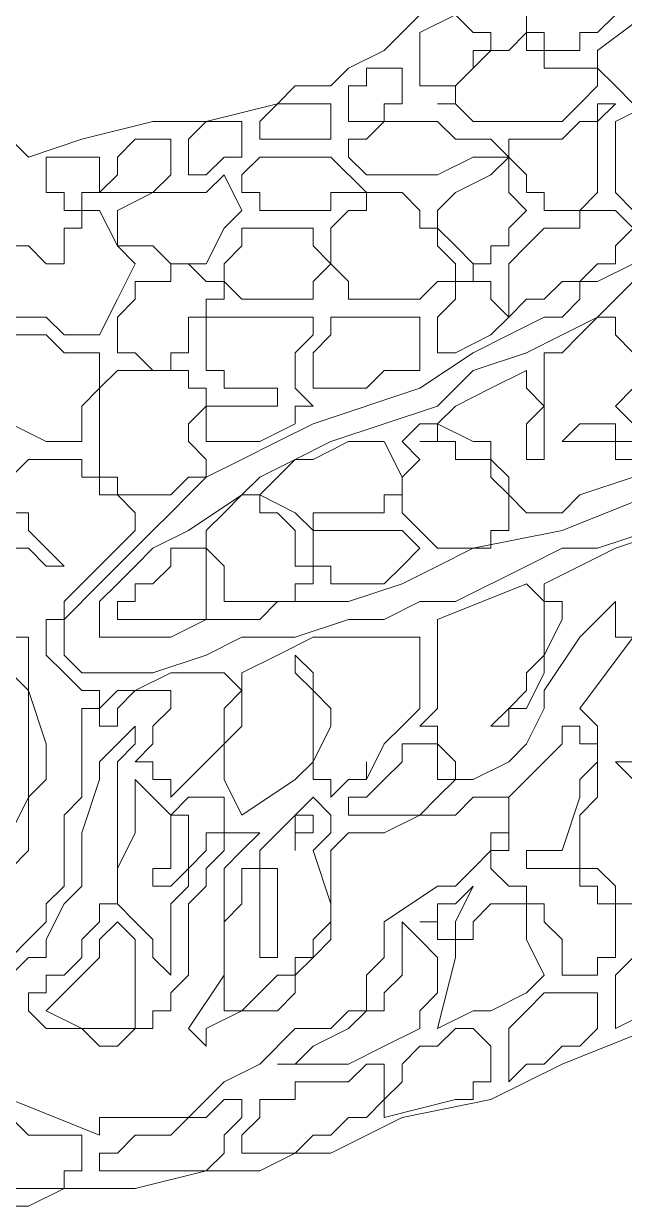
# Model space of a CAD drawing. Extents: x -66030 to 95157, y -13132 to 45879.
# Drawn here: x -15762.1 to -15630.2, y 14045.8 to 14305.6 of the extents above; entities that cross this region are included whole.
import ezdxf

# ---------------------------------------------------------------- set-up
doc = ezdxf.new("R2010")
doc.units = 0
doc.header["$LTSCALE"] = 100
doc.header["$MEASUREMENT"] = 0
doc.layers.get('0').update_dxf_attribs({"linetype": 'CONTINUOUS'})

msp = doc.modelspace()

# ---------------------------------------------------------------- linework, layer by layer
at = {"lineweight": 0}
for points in [[(-15616.52, 14307.54), (-15616.52, 14303.63), (-15616.52, 14299.72), (-15612.61, 14295.82), (-15612.61, 14295.82), (-15612.61, 14291.91), (-15616.52, 14291.91), (-15616.52, 14291.91), (-15616.52, 14291.91), (-15620.42, 14288.01), (-15624.33, 14288.01), (-15624.33, 14288.01), (-15628.23, 14288.01), (-15632.14, 14291.91), (-15632.14, 14291.91), (-15632.14, 14291.91), (-15636.05, 14295.82), (-15636.05, 14295.82), (-15636.05, 14299.72), (-15620.42, 14311.44)], [(-15792.28, 14307.54), (-15792.28, 14303.63), (-15788.38, 14299.72), (-15784.47, 14291.91), (-15780.57, 14288.01), (-15776.66, 14288.01), (-15768.85, 14284.1), (-15761.04, 14276.29), (-15749.32, 14280.19), (-15733.69, 14284.1), (-15721.98, 14284.1), (-15706.35, 14288.01), (-15702.45, 14291.91), (-15694.64, 14291.91), (-15690.73, 14295.82), (-15682.92, 14299.72), (-15679.01, 14303.63), (-15675.11, 14307.54)], [(-15632.14, 14307.54), (-15636.05, 14303.63), (-15639.95, 14303.63), (-15639.95, 14299.72), (-15643.86, 14299.72), (-15643.86, 14299.72), (-15647.76, 14299.72), (-15647.76, 14303.63), (-15651.67, 14303.63), (-15651.67, 14303.63), (-15651.67, 14307.54)], [(-15628.23, 14264.57), (-15632.14, 14268.48), (-15632.14, 14272.38), (-15632.14, 14276.29), (-15632.14, 14280.19), (-15632.14, 14280.19), (-15632.14, 14284.1), (-15632.14, 14284.1), (-15624.33, 14288.01)], [(-15764.94, 14256.76), (-15761.04, 14256.76), (-15761.04, 14256.76), (-15757.13, 14252.85), (-15757.13, 14252.85), (-15757.13, 14252.85), (-15757.13, 14252.85), (-15753.22, 14252.85), (-15753.22, 14252.85), (-15753.22, 14252.85), (-15753.22, 14252.85), (-15753.22, 14256.76), (-15753.22, 14256.76), (-15753.22, 14260.66), (-15753.22, 14260.66), (-15749.32, 14260.66), (-15749.32, 14264.57), (-15745.41, 14264.57), (-15745.41, 14264.57), (-15741.51, 14256.76), (-15741.51, 14256.76), (-15737.6, 14252.85), (-15737.6, 14252.85), (-15741.51, 14245.04), (-15745.41, 14237.23), (-15753.22, 14237.23), (-15757.13, 14241.13), (-15761.04, 14241.13), (-15764.94, 14241.13)], [(-15624.33, 14194.26), (-15636.05, 14190.36), (-15643.86, 14190.36), (-15651.67, 14186.45), (-15667.29, 14178.64), (-15675.11, 14178.64), (-15682.92, 14174.73), (-15690.73, 14174.73), (-15702.45, 14170.83), (-15714.16, 14170.83), (-15721.98, 14166.92), (-15733.69, 14163.01), (-15745.41, 14163.01), (-15749.32, 14163.01), (-15753.22, 14166.92), (-15753.22, 14166.92), (-15753.22, 14166.92), (-15753.22, 14170.83), (-15753.22, 14170.83), (-15753.22, 14174.73), (-15745.41, 14182.54), (-15733.69, 14194.26), (-15729.79, 14198.17), (-15725.88, 14202.07), (-15721.98, 14205.98), (-15714.16, 14209.89), (-15706.35, 14213.79), (-15698.54, 14217.7), (-15675.11, 14225.51), (-15663.39, 14233.32), (-15655.58, 14237.23), (-15647.76, 14241.13), (-15643.86, 14241.13), (-15639.95, 14245.04), (-15639.95, 14248.95), (-15636.05, 14248.95), (-15628.23, 14252.85)], [(-15628.23, 14248.95), (-15636.05, 14241.13), (-15643.86, 14237.23), (-15651.67, 14233.32), (-15663.39, 14229.42), (-15671.2, 14221.6), (-15682.92, 14217.7), (-15694.64, 14213.79), (-15702.45, 14209.89), (-15710.26, 14205.98), (-15714.16, 14202.07), (-15725.88, 14194.26), (-15733.69, 14190.36), (-15737.6, 14186.45), (-15741.51, 14182.54), (-15741.51, 14182.54), (-15745.41, 14178.64), (-15745.41, 14174.73), (-15745.41, 14174.73), (-15745.41, 14174.73), (-15745.41, 14170.83), (-15745.41, 14170.83), (-15741.51, 14170.83), (-15741.51, 14170.83), (-15733.69, 14170.83), (-15729.79, 14170.83), (-15721.98, 14174.73), (-15710.26, 14174.73), (-15706.35, 14178.64), (-15698.54, 14178.64), (-15690.73, 14178.64), (-15679.01, 14182.54), (-15671.2, 14186.45), (-15663.39, 14190.36), (-15643.86, 14194.26), (-15624.33, 14202.07)], [(-15628.23, 14205.98), (-15639.95, 14202.07), (-15643.86, 14198.17), (-15647.76, 14198.17), (-15651.67, 14198.17), (-15651.67, 14198.17), (-15655.58, 14202.07), (-15655.58, 14205.98), (-15659.48, 14209.89), (-15659.48, 14213.79), (-15663.39, 14213.79), (-15663.39, 14213.79), (-15671.2, 14217.7), (-15671.2, 14213.79), (-15671.2, 14213.79), (-15675.11, 14213.79), (-15671.2, 14213.79), (-15671.2, 14213.79), (-15667.29, 14213.79), (-15667.29, 14209.89), (-15663.39, 14209.89), (-15663.39, 14209.89), (-15659.48, 14209.89), (-15659.48, 14205.98), (-15659.48, 14205.98), (-15655.58, 14202.07), (-15655.58, 14202.07), (-15655.58, 14198.17), (-15655.58, 14198.17), (-15655.58, 14194.26), (-15659.48, 14194.26), (-15659.48, 14190.36), (-15663.39, 14190.36), (-15667.29, 14190.36), (-15667.29, 14190.36), (-15671.2, 14190.36), (-15671.2, 14190.36), (-15671.2, 14190.36), (-15675.11, 14194.26), (-15675.11, 14194.26), (-15675.11, 14194.26), (-15679.01, 14198.17), (-15679.01, 14198.17), (-15679.01, 14202.07), (-15679.01, 14205.98), (-15675.11, 14209.89), (-15679.01, 14213.79), (-15679.01, 14213.79), (-15679.01, 14213.79), (-15675.11, 14217.7), (-15671.2, 14217.7), (-15667.29, 14221.6), (-15659.48, 14225.51), (-15651.67, 14229.42), (-15651.67, 14229.42), (-15651.67, 14225.51), (-15651.67, 14225.51), (-15647.76, 14221.6), (-15647.76, 14221.6), (-15651.67, 14217.7), (-15651.67, 14217.7), (-15651.67, 14213.79), (-15651.67, 14213.79), (-15651.67, 14213.79), (-15651.67, 14209.89), (-15651.67, 14209.89), (-15647.76, 14209.89), (-15647.76, 14213.79), (-15647.76, 14217.7), (-15647.76, 14217.7), (-15647.76, 14221.6), (-15647.76, 14225.51), (-15647.76, 14229.42), (-15647.76, 14233.32), (-15643.86, 14233.32), (-15643.86, 14233.32), (-15639.95, 14237.23), (-15636.05, 14241.13), (-15632.14, 14241.13), (-15632.14, 14241.13), (-15632.14, 14237.23), (-15632.14, 14237.23), (-15632.14, 14237.23), (-15628.23, 14233.32)], [(-15764.94, 14237.23), (-15761.04, 14237.23), (-15757.13, 14237.23), (-15753.22, 14233.32), (-15749.32, 14233.32), (-15745.41, 14233.32), (-15745.41, 14233.32), (-15745.41, 14233.32), (-15745.41, 14229.42), (-15745.41, 14229.42), (-15745.41, 14229.42), (-15745.41, 14225.51), (-15745.41, 14225.51), (-15749.32, 14221.6), (-15749.32, 14221.6), (-15749.32, 14217.7), (-15749.32, 14213.79), (-15749.32, 14213.79), (-15753.22, 14213.79), (-15757.13, 14213.79), (-15764.94, 14217.7)], [(-15628.23, 14225.51), (-15632.14, 14221.6), (-15628.23, 14217.7)], [(-15628.23, 14213.79), (-15632.14, 14213.79), (-15632.14, 14217.7), (-15636.05, 14217.7), (-15639.95, 14217.7), (-15639.95, 14217.7), (-15639.95, 14217.7), (-15643.86, 14213.79), (-15643.86, 14213.79), (-15636.05, 14213.79), (-15632.14, 14213.79), (-15632.14, 14209.89), (-15628.23, 14209.89)], [(-15764.94, 14205.98), (-15761.04, 14209.89), (-15749.32, 14209.89), (-15749.32, 14205.98), (-15745.41, 14205.98), (-15745.41, 14205.98), (-15745.41, 14202.07), (-15741.51, 14202.07), (-15737.6, 14198.17), (-15737.6, 14198.17), (-15737.6, 14194.26), (-15741.51, 14190.36), (-15745.41, 14186.45), (-15749.32, 14182.54), (-15753.22, 14178.64), (-15753.22, 14174.73), (-15757.13, 14174.73), (-15757.13, 14170.83), (-15757.13, 14166.92), (-15757.13, 14166.92), (-15753.22, 14163.01), (-15753.22, 14163.01), (-15749.32, 14159.11), (-15749.32, 14159.11), (-15745.41, 14159.11), (-15745.41, 14155.2), (-15749.32, 14155.2), (-15749.32, 14151.3), (-15749.32, 14147.39), (-15749.32, 14147.39), (-15749.32, 14147.39), (-15749.32, 14143.49), (-15749.32, 14135.67), (-15753.22, 14131.77), (-15753.22, 14127.86), (-15753.22, 14120.05), (-15753.22, 14116.14), (-15757.13, 14112.24), (-15757.13, 14108.33), (-15761.04, 14104.43), (-15764.94, 14100.52)], [(-15764.94, 14190.36), (-15761.04, 14190.36), (-15757.13, 14186.45), (-15757.13, 14186.45), (-15757.13, 14186.45), (-15753.22, 14186.45), (-15753.22, 14186.45), (-15753.22, 14186.45), (-15757.13, 14190.36), (-15761.04, 14194.26), (-15761.04, 14194.26), (-15761.04, 14198.17), (-15764.94, 14198.17)], [(-15620.42, 14194.26), (-15632.14, 14190.36), (-15647.76, 14182.54), (-15647.76, 14182.54), (-15647.76, 14182.54), (-15647.76, 14178.64), (-15647.76, 14178.64), (-15643.86, 14178.64), (-15643.86, 14174.73), (-15643.86, 14174.73), (-15647.76, 14166.92), (-15647.76, 14163.01), (-15651.67, 14155.2), (-15655.58, 14155.2), (-15655.58, 14151.3), (-15655.58, 14151.3), (-15659.48, 14151.3), (-15659.48, 14151.3), (-15655.58, 14155.2), (-15655.58, 14155.2), (-15651.67, 14159.11), (-15651.67, 14163.01), (-15651.67, 14163.01), (-15647.76, 14166.92), (-15647.76, 14170.83), (-15647.76, 14174.73), (-15647.76, 14178.64), (-15647.76, 14178.64), (-15647.76, 14178.64), (-15651.67, 14182.54), (-15651.67, 14182.54), (-15651.67, 14182.54), (-15651.67, 14182.54), (-15651.67, 14182.54), (-15671.2, 14174.73), (-15671.2, 14174.73), (-15671.2, 14174.73), (-15671.2, 14170.83), (-15671.2, 14170.83), (-15671.2, 14170.83), (-15671.2, 14166.92), (-15671.2, 14163.01), (-15671.2, 14159.11), (-15671.2, 14155.2), (-15675.11, 14151.3), (-15675.11, 14151.3), (-15671.2, 14151.3), (-15671.2, 14147.39), (-15671.2, 14147.39), (-15671.2, 14147.39), (-15667.29, 14143.49), (-15667.29, 14139.58), (-15667.29, 14139.58), (-15667.29, 14139.58), (-15663.39, 14139.58), (-15663.39, 14139.58), (-15663.39, 14139.58), (-15655.58, 14143.49), (-15651.67, 14147.39), (-15647.76, 14155.2), (-15647.76, 14159.11), (-15639.95, 14170.83), (-15632.14, 14178.64), (-15632.14, 14178.64), (-15632.14, 14178.64), (-15632.14, 14174.73), (-15632.14, 14174.73), (-15632.14, 14174.73), (-15632.14, 14170.83), (-15632.14, 14170.83), (-15628.23, 14170.83), (-15639.95, 14155.2), (-15639.95, 14155.2), (-15636.05, 14151.3), (-15636.05, 14147.39), (-15636.05, 14143.49), (-15636.05, 14143.49), (-15636.05, 14139.58), (-15636.05, 14139.58), (-15636.05, 14135.67), (-15636.05, 14135.67), (-15639.95, 14131.77), (-15639.95, 14127.86), (-15639.95, 14127.86), (-15639.95, 14123.96), (-15639.95, 14120.05), (-15636.05, 14120.05), (-15636.05, 14120.05), (-15632.14, 14116.14), (-15632.14, 14116.14), (-15632.14, 14112.24), (-15628.23, 14112.24)], [(-15764.94, 14120.05), (-15761.04, 14123.96), (-15761.04, 14127.86), (-15761.04, 14135.67), (-15757.13, 14139.58), (-15757.13, 14147.39), (-15761.04, 14159.11), (-15761.04, 14163.01), (-15761.04, 14163.01), (-15761.04, 14166.92), (-15761.04, 14166.92), (-15761.04, 14170.83), (-15764.94, 14170.83)], [(-15764.94, 14163.01), (-15761.04, 14159.11), (-15761.04, 14155.2), (-15761.04, 14155.2), (-15761.04, 14143.49), (-15761.04, 14135.67), (-15764.94, 14127.86)], [(-15764.94, 14096.61), (-15761.04, 14100.52), (-15757.13, 14100.52), (-15757.13, 14104.43), (-15753.22, 14112.24), (-15749.32, 14116.14), (-15749.32, 14120.05), (-15749.32, 14123.96), (-15749.32, 14127.86), (-15745.41, 14139.58), (-15745.41, 14143.49), (-15741.51, 14147.39), (-15741.51, 14147.39), (-15737.6, 14151.3), (-15737.6, 14151.3), (-15737.6, 14147.39), (-15741.51, 14143.49), (-15741.51, 14139.58), (-15741.51, 14135.67), (-15741.51, 14127.86), (-15741.51, 14116.14), (-15741.51, 14112.24), (-15745.41, 14112.24), (-15745.41, 14108.33), (-15749.32, 14104.43), (-15749.32, 14100.52), (-15753.22, 14096.61), (-15757.13, 14096.61), (-15757.13, 14092.71), (-15761.04, 14092.71), (-15761.04, 14088.8), (-15761.04, 14088.8), (-15757.13, 14084.9), (-15753.22, 14084.9), (-15749.32, 14084.9), (-15745.41, 14080.99), (-15741.51, 14080.99), (-15741.51, 14080.99), (-15737.6, 14084.9), (-15733.69, 14084.9), (-15733.69, 14088.8), (-15729.79, 14088.8), (-15729.79, 14092.71), (-15725.88, 14096.61), (-15725.88, 14100.52), (-15725.88, 14108.33), (-15725.88, 14112.24), (-15721.98, 14116.14), (-15721.98, 14120.05), (-15721.98, 14120.05), (-15718.07, 14123.96), (-15718.07, 14127.86), (-15714.16, 14127.86), (-15710.26, 14127.86), (-15714.16, 14123.96), (-15714.16, 14123.96), (-15718.07, 14120.05), (-15718.07, 14116.14), (-15718.07, 14112.24), (-15718.07, 14104.43), (-15718.07, 14100.52), (-15718.07, 14096.61), (-15718.07, 14096.61), (-15725.88, 14084.9), (-15725.88, 14084.9), (-15725.88, 14084.9), (-15721.98, 14080.99), (-15721.98, 14084.9), (-15714.16, 14088.8), (-15706.35, 14088.8), (-15702.45, 14092.71), (-15702.45, 14096.61), (-15698.54, 14100.52), (-15694.64, 14104.43), (-15694.64, 14108.33), (-15694.64, 14112.24), (-15694.64, 14112.24), (-15694.64, 14120.05), (-15694.64, 14120.05), (-15694.64, 14123.96), (-15694.64, 14123.96), (-15690.73, 14127.86), (-15686.82, 14127.86), (-15682.92, 14127.86), (-15682.92, 14127.86), (-15675.11, 14131.77), (-15671.2, 14131.77), (-15667.29, 14131.77), (-15663.39, 14135.67), (-15659.48, 14135.67), (-15655.58, 14135.67), (-15655.58, 14135.67), (-15655.58, 14131.77), (-15655.58, 14127.86), (-15659.48, 14127.86), (-15659.48, 14123.96), (-15659.48, 14123.96), (-15663.39, 14120.05), (-15663.39, 14120.05), (-15667.29, 14116.14), (-15671.2, 14116.14), (-15682.92, 14108.33), (-15682.92, 14108.33), (-15682.92, 14104.43), (-15682.92, 14100.52), (-15686.82, 14096.61), (-15686.82, 14092.71), (-15686.82, 14088.8), (-15690.73, 14088.8), (-15690.73, 14088.8), (-15694.64, 14084.9), (-15698.54, 14084.9), (-15702.45, 14084.9), (-15710.26, 14077.08), (-15718.07, 14073.18), (-15725.88, 14065.37), (-15733.69, 14065.37), (-15737.6, 14065.37), (-15737.6, 14065.37), (-15741.51, 14065.37), (-15741.51, 14065.37), (-15741.51, 14065.37), (-15745.41, 14065.37), (-15745.41, 14061.46), (-15764.94, 14069.27)], [(-15628.23, 14139.58), (-15632.14, 14143.49), (-15632.14, 14143.49), (-15632.14, 14143.49), (-15628.23, 14143.49)], [(-15624.33, 14084.9), (-15643.86, 14077.08), (-15659.48, 14069.27), (-15679.01, 14065.37), (-15694.64, 14057.55), (-15702.45, 14057.55), (-15710.26, 14053.65), (-15718.07, 14053.65), (-15721.98, 14053.65), (-15737.6, 14049.74), (-15753.22, 14049.74), (-15761.04, 14045.84), (-15768.85, 14045.84)]]:
    msp.add_lwpolyline(points, dxfattribs=at)
for points in [[(-15659.48, 14299.72), (-15663.39, 14299.72), (-15663.39, 14295.82), (-15667.29, 14291.91), (-15671.2, 14291.91), (-15671.2, 14291.91), (-15671.2, 14291.91), (-15675.11, 14291.91), (-15675.11, 14295.82), (-15675.11, 14299.72), (-15675.11, 14299.72), (-15675.11, 14303.63), (-15667.29, 14307.54), (-15667.29, 14307.54), (-15663.39, 14303.63), (-15663.39, 14303.63), (-15659.48, 14303.63), (-15659.48, 14299.72), (-15659.48, 14299.72)], [(-15639.95, 14288.01), (-15643.86, 14284.1), (-15647.76, 14284.1), (-15651.67, 14284.1), (-15655.58, 14284.1), (-15659.48, 14284.1), (-15663.39, 14284.1), (-15667.29, 14288.01), (-15671.2, 14288.01), (-15667.29, 14288.01), (-15667.29, 14291.91), (-15663.39, 14295.82), (-15659.48, 14299.72), (-15655.58, 14299.72), (-15651.67, 14303.63), (-15651.67, 14299.72), (-15651.67, 14299.72), (-15651.67, 14299.72), (-15647.76, 14299.72), (-15647.76, 14295.82), (-15643.86, 14295.82), (-15639.95, 14295.82), (-15639.95, 14295.82), (-15639.95, 14295.82), (-15636.05, 14295.82), (-15636.05, 14291.91), (-15636.05, 14291.91), (-15639.95, 14288.01)], [(-15679.01, 14291.91), (-15679.01, 14288.01), (-15679.01, 14288.01), (-15682.92, 14288.01), (-15682.92, 14284.1), (-15686.82, 14284.1), (-15686.82, 14284.1), (-15690.73, 14284.1), (-15690.73, 14288.01), (-15690.73, 14288.01), (-15690.73, 14288.01), (-15690.73, 14291.91), (-15690.73, 14291.91), (-15686.82, 14291.91), (-15686.82, 14295.82), (-15679.01, 14295.82), (-15679.01, 14295.82), (-15679.01, 14295.82), (-15679.01, 14291.91), (-15679.01, 14291.91)], [(-15694.64, 14284.1), (-15694.64, 14280.19), (-15694.64, 14280.19), (-15702.45, 14280.19), (-15706.35, 14280.19), (-15710.26, 14280.19), (-15710.26, 14280.19), (-15710.26, 14280.19), (-15710.26, 14284.1), (-15706.35, 14288.01), (-15702.45, 14288.01), (-15698.54, 14288.01), (-15698.54, 14288.01), (-15694.64, 14288.01), (-15694.64, 14288.01), (-15694.64, 14288.01), (-15694.64, 14288.01), (-15694.64, 14284.1), (-15694.64, 14284.1)], [(-15632.14, 14288.01), (-15636.05, 14284.1), (-15636.05, 14280.19), (-15636.05, 14272.38), (-15636.05, 14268.48), (-15636.05, 14268.48), (-15639.95, 14264.57), (-15639.95, 14264.57), (-15643.86, 14264.57), (-15647.76, 14264.57), (-15647.76, 14268.48), (-15651.67, 14268.48), (-15651.67, 14268.48), (-15651.67, 14268.48), (-15651.67, 14272.38), (-15651.67, 14272.38), (-15655.58, 14276.29), (-15655.58, 14276.29), (-15655.58, 14280.19), (-15651.67, 14280.19), (-15651.67, 14280.19), (-15651.67, 14280.19), (-15643.86, 14280.19), (-15639.95, 14284.1), (-15639.95, 14284.1), (-15639.95, 14284.1), (-15636.05, 14284.1), (-15636.05, 14288.01), (-15632.14, 14288.01)], [(-15714.16, 14284.1), (-15714.16, 14280.19), (-15714.16, 14280.19), (-15714.16, 14276.29), (-15714.16, 14276.29), (-15714.16, 14276.29), (-15718.07, 14276.29), (-15721.98, 14272.38), (-15725.88, 14272.38), (-15725.88, 14272.38), (-15725.88, 14276.29), (-15725.88, 14276.29), (-15725.88, 14280.19), (-15725.88, 14280.19), (-15725.88, 14280.19), (-15721.98, 14284.1), (-15721.98, 14284.1), (-15718.07, 14284.1), (-15714.16, 14284.1)], [(-15655.58, 14276.29), (-15663.39, 14276.29), (-15671.2, 14272.38), (-15675.11, 14272.38), (-15679.01, 14272.38), (-15682.92, 14272.38), (-15686.82, 14272.38), (-15686.82, 14272.38), (-15686.82, 14272.38), (-15690.73, 14276.29), (-15690.73, 14280.19), (-15686.82, 14280.19), (-15682.92, 14284.1), (-15679.01, 14284.1), (-15675.11, 14284.1), (-15671.2, 14284.1), (-15671.2, 14284.1), (-15667.29, 14280.19), (-15659.48, 14280.19), (-15655.58, 14276.29)], [(-15729.79, 14272.38), (-15733.69, 14268.48), (-15737.6, 14268.48), (-15741.51, 14268.48), (-15741.51, 14268.48), (-15745.41, 14268.48), (-15741.51, 14272.38), (-15741.51, 14276.29), (-15741.51, 14276.29), (-15737.6, 14280.19), (-15733.69, 14280.19), (-15729.79, 14280.19), (-15729.79, 14272.38)], [(-15745.41, 14276.29), (-15745.41, 14272.38), (-15745.41, 14268.48), (-15745.41, 14268.48), (-15749.32, 14268.48), (-15749.32, 14264.57), (-15753.22, 14264.57), (-15753.22, 14264.57), (-15753.22, 14264.57), (-15753.22, 14268.48), (-15757.13, 14268.48), (-15757.13, 14268.48), (-15757.13, 14272.38), (-15757.13, 14272.38), (-15757.13, 14276.29), (-15753.22, 14276.29), (-15753.22, 14276.29), (-15749.32, 14276.29), (-15745.41, 14276.29)], [(-15686.82, 14268.48), (-15690.73, 14268.48), (-15694.64, 14268.48), (-15694.64, 14264.57), (-15698.54, 14264.57), (-15702.45, 14264.57), (-15706.35, 14264.57), (-15710.26, 14264.57), (-15710.26, 14268.48), (-15710.26, 14268.48), (-15714.16, 14268.48), (-15714.16, 14268.48), (-15714.16, 14272.38), (-15710.26, 14276.29), (-15702.45, 14276.29), (-15698.54, 14276.29), (-15694.64, 14276.29), (-15686.82, 14268.48)], [(-15651.67, 14264.57), (-15655.58, 14260.66), (-15655.58, 14256.76), (-15655.58, 14256.76), (-15655.58, 14256.76), (-15659.48, 14256.76), (-15659.48, 14252.85), (-15663.39, 14252.85), (-15663.39, 14252.85), (-15667.29, 14256.76), (-15667.29, 14256.76), (-15671.2, 14260.66), (-15671.2, 14260.66), (-15671.2, 14264.57), (-15671.2, 14264.57), (-15671.2, 14264.57), (-15667.29, 14268.48), (-15667.29, 14268.48), (-15667.29, 14268.48), (-15659.48, 14272.38), (-15659.48, 14272.38), (-15655.58, 14276.29), (-15655.58, 14276.29), (-15655.58, 14268.48), (-15655.58, 14268.48), (-15651.67, 14264.57)], [(-15714.16, 14264.57), (-15714.16, 14264.57), (-15718.07, 14260.66), (-15721.98, 14252.85), (-15721.98, 14252.85), (-15725.88, 14252.85), (-15729.79, 14252.85), (-15733.69, 14256.76), (-15737.6, 14256.76), (-15741.51, 14256.76), (-15741.51, 14260.66), (-15741.51, 14260.66), (-15741.51, 14264.57), (-15733.69, 14268.48), (-15729.79, 14268.48), (-15721.98, 14268.48), (-15718.07, 14272.38), (-15714.16, 14264.57)], [(-15675.11, 14264.57), (-15675.11, 14260.66), (-15671.2, 14260.66), (-15671.2, 14256.76), (-15667.29, 14252.85), (-15667.29, 14252.85), (-15667.29, 14248.95), (-15671.2, 14248.95), (-15675.11, 14245.04), (-15675.11, 14245.04), (-15679.01, 14245.04), (-15682.92, 14245.04), (-15686.82, 14245.04), (-15690.73, 14245.04), (-15690.73, 14245.04), (-15690.73, 14245.04), (-15690.73, 14248.95), (-15694.64, 14252.85), (-15694.64, 14256.76), (-15694.64, 14256.76), (-15694.64, 14260.66), (-15694.64, 14260.66), (-15690.73, 14264.57), (-15690.73, 14264.57), (-15686.82, 14264.57), (-15686.82, 14268.48), (-15682.92, 14268.48), (-15682.92, 14268.48), (-15682.92, 14268.48), (-15679.01, 14268.48), (-15675.11, 14264.57)], [(-15628.23, 14260.66), (-15632.14, 14256.76), (-15632.14, 14252.85), (-15636.05, 14252.85), (-15639.95, 14248.95), (-15643.86, 14248.95), (-15647.76, 14245.04), (-15651.67, 14245.04), (-15655.58, 14241.13), (-15655.58, 14245.04), (-15655.58, 14248.95), (-15655.58, 14248.95), (-15655.58, 14252.85), (-15651.67, 14256.76), (-15647.76, 14260.66), (-15639.95, 14260.66), (-15639.95, 14264.57), (-15636.05, 14264.57), (-15632.14, 14264.57), (-15632.14, 14264.57), (-15628.23, 14260.66), (-15628.23, 14260.66)], [(-15698.54, 14260.66), (-15698.54, 14256.76), (-15694.64, 14252.85), (-15694.64, 14252.85), (-15698.54, 14248.95), (-15698.54, 14248.95), (-15698.54, 14245.04), (-15702.45, 14245.04), (-15706.35, 14245.04), (-15710.26, 14245.04), (-15710.26, 14245.04), (-15714.16, 14245.04), (-15718.07, 14248.95), (-15718.07, 14248.95), (-15718.07, 14252.85), (-15718.07, 14252.85), (-15718.07, 14252.85), (-15714.16, 14256.76), (-15714.16, 14260.66), (-15710.26, 14260.66), (-15710.26, 14260.66), (-15706.35, 14260.66), (-15702.45, 14260.66), (-15698.54, 14260.66)], [(-15718.07, 14245.04), (-15718.07, 14245.04), (-15718.07, 14245.04), (-15718.07, 14245.04), (-15721.98, 14245.04), (-15721.98, 14241.13), (-15725.88, 14241.13), (-15725.88, 14237.23), (-15725.88, 14233.32), (-15725.88, 14233.32), (-15729.79, 14233.32), (-15729.79, 14229.42), (-15733.69, 14229.42), (-15733.69, 14229.42), (-15737.6, 14233.32), (-15741.51, 14233.32), (-15741.51, 14233.32), (-15741.51, 14233.32), (-15741.51, 14237.23), (-15741.51, 14241.13), (-15741.51, 14241.13), (-15737.6, 14245.04), (-15737.6, 14245.04), (-15737.6, 14248.95), (-15733.69, 14248.95), (-15733.69, 14248.95), (-15729.79, 14248.95), (-15729.79, 14252.85), (-15725.88, 14252.85), (-15725.88, 14252.85), (-15721.98, 14248.95), (-15721.98, 14248.95), (-15718.07, 14248.95), (-15718.07, 14245.04)], [(-15659.48, 14248.95), (-15659.48, 14245.04), (-15659.48, 14245.04), (-15655.58, 14241.13), (-15655.58, 14241.13), (-15659.48, 14237.23), (-15659.48, 14237.23), (-15659.48, 14237.23), (-15667.29, 14233.32), (-15667.29, 14233.32), (-15667.29, 14233.32), (-15671.2, 14233.32), (-15671.2, 14241.13), (-15667.29, 14245.04), (-15667.29, 14248.95), (-15663.39, 14248.95), (-15663.39, 14252.85), (-15663.39, 14248.95), (-15659.48, 14248.95), (-15659.48, 14248.95), (-15659.48, 14248.95), (-15659.48, 14248.95)], [(-15698.54, 14241.13), (-15698.54, 14241.13), (-15698.54, 14237.23), (-15702.45, 14233.32), (-15702.45, 14229.42), (-15702.45, 14225.51), (-15702.45, 14225.51), (-15698.54, 14221.6), (-15698.54, 14221.6), (-15702.45, 14221.6), (-15702.45, 14217.7), (-15710.26, 14213.79), (-15710.26, 14213.79), (-15714.16, 14213.79), (-15718.07, 14213.79), (-15718.07, 14213.79), (-15721.98, 14213.79), (-15721.98, 14217.7), (-15721.98, 14217.7), (-15721.98, 14221.6), (-15718.07, 14221.6), (-15714.16, 14221.6), (-15706.35, 14221.6), (-15706.35, 14225.51), (-15706.35, 14225.51), (-15706.35, 14225.51), (-15706.35, 14225.51), (-15710.26, 14225.51), (-15714.16, 14225.51), (-15714.16, 14225.51), (-15714.16, 14225.51), (-15718.07, 14225.51), (-15718.07, 14229.42), (-15721.98, 14229.42), (-15721.98, 14229.42), (-15721.98, 14229.42), (-15721.98, 14233.32), (-15721.98, 14233.32), (-15721.98, 14233.32), (-15721.98, 14237.23), (-15721.98, 14237.23), (-15721.98, 14241.13), (-15718.07, 14241.13), (-15718.07, 14241.13), (-15714.16, 14241.13), (-15710.26, 14241.13), (-15706.35, 14241.13), (-15702.45, 14241.13), (-15698.54, 14241.13)], [(-15675.11, 14241.13), (-15675.11, 14241.13), (-15675.11, 14237.23), (-15675.11, 14233.32), (-15675.11, 14233.32), (-15675.11, 14233.32), (-15675.11, 14229.42), (-15679.01, 14229.42), (-15682.92, 14229.42), (-15686.82, 14225.51), (-15690.73, 14225.51), (-15690.73, 14225.51), (-15694.64, 14225.51), (-15694.64, 14225.51), (-15698.54, 14225.51), (-15698.54, 14229.42), (-15698.54, 14229.42), (-15698.54, 14233.32), (-15694.64, 14237.23), (-15694.64, 14241.13), (-15694.64, 14241.13), (-15694.64, 14241.13), (-15690.73, 14241.13), (-15686.82, 14241.13), (-15686.82, 14241.13), (-15682.92, 14241.13), (-15679.01, 14241.13), (-15679.01, 14241.13), (-15675.11, 14241.13)], [(-15721.98, 14225.51), (-15721.98, 14221.6), (-15725.88, 14217.7), (-15725.88, 14213.79), (-15725.88, 14213.79), (-15721.98, 14209.89), (-15721.98, 14209.89), (-15721.98, 14205.98), (-15725.88, 14205.98), (-15729.79, 14202.07), (-15737.6, 14202.07), (-15741.51, 14202.07), (-15741.51, 14205.98), (-15745.41, 14205.98), (-15745.41, 14209.89), (-15745.41, 14209.89), (-15745.41, 14213.79), (-15745.41, 14217.7), (-15745.41, 14225.51), (-15741.51, 14229.42), (-15737.6, 14229.42), (-15737.6, 14229.42), (-15729.79, 14229.42), (-15729.79, 14229.42), (-15725.88, 14229.42), (-15725.88, 14225.51), (-15721.98, 14225.51), (-15721.98, 14225.51)], [(-15679.01, 14205.98), (-15679.01, 14202.07), (-15679.01, 14202.07), (-15682.92, 14202.07), (-15682.92, 14198.17), (-15682.92, 14198.17), (-15686.82, 14198.17), (-15690.73, 14198.17), (-15694.64, 14198.17), (-15694.64, 14198.17), (-15698.54, 14198.17), (-15698.54, 14194.26), (-15702.45, 14198.17), (-15702.45, 14198.17), (-15710.26, 14202.07), (-15706.35, 14205.98), (-15702.45, 14209.89), (-15698.54, 14209.89), (-15698.54, 14209.89), (-15690.73, 14213.79), (-15682.92, 14213.79), (-15679.01, 14205.98)], [(-15702.45, 14190.36), (-15702.45, 14190.36), (-15702.45, 14186.45), (-15698.54, 14186.45), (-15698.54, 14182.54), (-15698.54, 14182.54), (-15698.54, 14182.54), (-15702.45, 14182.54), (-15702.45, 14178.64), (-15706.35, 14178.64), (-15710.26, 14178.64), (-15714.16, 14178.64), (-15718.07, 14178.64), (-15718.07, 14178.64), (-15718.07, 14182.54), (-15718.07, 14186.45), (-15721.98, 14190.36), (-15721.98, 14194.26), (-15721.98, 14194.26), (-15718.07, 14198.17), (-15718.07, 14198.17), (-15714.16, 14202.07), (-15710.26, 14202.07), (-15710.26, 14198.17), (-15706.35, 14198.17), (-15702.45, 14194.26), (-15702.45, 14190.36)], [(-15675.11, 14190.36), (-15679.01, 14186.45), (-15682.92, 14182.54), (-15686.82, 14182.54), (-15690.73, 14182.54), (-15694.64, 14182.54), (-15694.64, 14182.54), (-15694.64, 14186.45), (-15698.54, 14186.45), (-15698.54, 14190.36), (-15698.54, 14190.36), (-15698.54, 14194.26), (-15694.64, 14194.26), (-15694.64, 14194.26), (-15690.73, 14194.26), (-15686.82, 14194.26), (-15686.82, 14194.26), (-15682.92, 14194.26), (-15679.01, 14194.26), (-15679.01, 14194.26), (-15675.11, 14190.36), (-15675.11, 14190.36)], [(-15721.98, 14186.45), (-15721.98, 14182.54), (-15721.98, 14178.64), (-15721.98, 14178.64), (-15721.98, 14174.73), (-15725.88, 14174.73), (-15725.88, 14174.73), (-15729.79, 14174.73), (-15729.79, 14174.73), (-15733.69, 14174.73), (-15737.6, 14174.73), (-15737.6, 14174.73), (-15741.51, 14174.73), (-15741.51, 14174.73), (-15741.51, 14174.73), (-15741.51, 14178.64), (-15737.6, 14178.64), (-15737.6, 14182.54), (-15733.69, 14182.54), (-15729.79, 14186.45), (-15729.79, 14190.36), (-15725.88, 14190.36), (-15725.88, 14190.36), (-15725.88, 14190.36), (-15721.98, 14190.36), (-15721.98, 14190.36), (-15721.98, 14186.45)], [(-15675.11, 14166.92), (-15675.11, 14163.01), (-15675.11, 14159.11), (-15675.11, 14155.2), (-15675.11, 14155.2), (-15679.01, 14151.3), (-15682.92, 14147.39), (-15686.82, 14139.58), (-15686.82, 14143.49), (-15686.82, 14139.58), (-15690.73, 14139.58), (-15694.64, 14135.67), (-15694.64, 14139.58), (-15694.64, 14139.58), (-15698.54, 14139.58), (-15698.54, 14143.49), (-15698.54, 14143.49), (-15694.64, 14151.3), (-15694.64, 14151.3), (-15694.64, 14155.2), (-15694.64, 14155.2), (-15698.54, 14159.11), (-15698.54, 14159.11), (-15698.54, 14163.01), (-15702.45, 14166.92), (-15702.45, 14163.01), (-15702.45, 14163.01), (-15702.45, 14163.01), (-15702.45, 14163.01), (-15698.54, 14159.11), (-15698.54, 14159.11), (-15698.54, 14155.2), (-15698.54, 14151.3), (-15698.54, 14147.39), (-15698.54, 14143.49), (-15702.45, 14139.58), (-15714.16, 14131.77), (-15718.07, 14139.58), (-15718.07, 14147.39), (-15714.16, 14151.3), (-15714.16, 14155.2), (-15714.16, 14159.11), (-15714.16, 14159.11), (-15714.16, 14163.01), (-15706.35, 14166.92), (-15698.54, 14170.83), (-15690.73, 14170.83), (-15682.92, 14170.83), (-15682.92, 14170.83), (-15679.01, 14170.83), (-15679.01, 14170.83), (-15675.11, 14170.83), (-15675.11, 14170.83), (-15675.11, 14170.83), (-15675.11, 14166.92)], [(-15714.16, 14159.11), (-15718.07, 14155.2), (-15718.07, 14147.39), (-15721.98, 14143.49), (-15721.98, 14143.49), (-15725.88, 14139.58), (-15725.88, 14139.58), (-15729.79, 14135.67), (-15729.79, 14135.67), (-15729.79, 14139.58), (-15733.69, 14139.58), (-15733.69, 14139.58), (-15733.69, 14143.49), (-15737.6, 14143.49), (-15737.6, 14143.49), (-15733.69, 14147.39), (-15733.69, 14151.3), (-15729.79, 14155.2), (-15729.79, 14155.2), (-15729.79, 14159.11), (-15729.79, 14159.11), (-15729.79, 14159.11), (-15733.69, 14159.11), (-15737.6, 14159.11), (-15741.51, 14155.2), (-15741.51, 14151.3), (-15741.51, 14151.3), (-15745.41, 14151.3), (-15745.41, 14155.2), (-15745.41, 14155.2), (-15745.41, 14155.2), (-15741.51, 14159.11), (-15737.6, 14159.11), (-15737.6, 14159.11), (-15729.79, 14163.01), (-15721.98, 14163.01), (-15718.07, 14163.01), (-15718.07, 14163.01), (-15714.16, 14159.11)], [(-15636.05, 14143.49), (-15639.95, 14139.58), (-15639.95, 14135.67), (-15643.86, 14123.96), (-15647.76, 14123.96), (-15647.76, 14123.96), (-15651.67, 14123.96), (-15651.67, 14120.05), (-15651.67, 14120.05), (-15651.67, 14120.05), (-15647.76, 14120.05), (-15647.76, 14120.05), (-15647.76, 14120.05), (-15643.86, 14120.05), (-15643.86, 14120.05), (-15639.95, 14120.05), (-15639.95, 14116.14), (-15636.05, 14116.14), (-15636.05, 14112.24), (-15632.14, 14112.24), (-15632.14, 14108.33), (-15632.14, 14108.33), (-15632.14, 14108.33), (-15632.14, 14104.43), (-15632.14, 14104.43), (-15632.14, 14100.52), (-15636.05, 14100.52), (-15636.05, 14096.61), (-15643.86, 14096.61), (-15643.86, 14100.52), (-15643.86, 14100.52), (-15643.86, 14104.43), (-15647.76, 14108.33), (-15647.76, 14108.33), (-15647.76, 14112.24), (-15651.67, 14112.24), (-15651.67, 14116.14), (-15655.58, 14116.14), (-15659.48, 14120.05), (-15659.48, 14120.05), (-15659.48, 14123.96), (-15655.58, 14123.96), (-15655.58, 14127.86), (-15655.58, 14131.77), (-15655.58, 14131.77), (-15655.58, 14135.67), (-15651.67, 14139.58), (-15647.76, 14143.49), (-15643.86, 14147.39), (-15643.86, 14147.39), (-15643.86, 14151.3), (-15639.95, 14151.3), (-15639.95, 14147.39), (-15639.95, 14147.39), (-15639.95, 14147.39), (-15636.05, 14147.39), (-15636.05, 14143.49)], [(-15667.29, 14139.58), (-15671.2, 14135.67), (-15671.2, 14135.67), (-15671.2, 14135.67), (-15671.2, 14135.67), (-15675.11, 14131.77), (-15679.01, 14131.77), (-15682.92, 14131.77), (-15682.92, 14131.77), (-15686.82, 14131.77), (-15686.82, 14131.77), (-15690.73, 14131.77), (-15690.73, 14131.77), (-15690.73, 14131.77), (-15690.73, 14135.67), (-15686.82, 14135.67), (-15682.92, 14139.58), (-15682.92, 14139.58), (-15679.01, 14143.49), (-15679.01, 14147.39), (-15675.11, 14147.39), (-15675.11, 14147.39), (-15671.2, 14147.39), (-15671.2, 14143.49), (-15671.2, 14143.49), (-15671.2, 14139.58), (-15667.29, 14139.58)], [(-15729.79, 14131.77), (-15729.79, 14127.86), (-15729.79, 14123.96), (-15729.79, 14120.05), (-15733.69, 14120.05), (-15733.69, 14116.14), (-15729.79, 14116.14), (-15729.79, 14116.14), (-15725.88, 14120.05), (-15725.88, 14123.96), (-15725.88, 14127.86), (-15725.88, 14127.86), (-15725.88, 14131.77), (-15729.79, 14131.77), (-15729.79, 14131.77), (-15729.79, 14131.77), (-15725.88, 14135.67), (-15725.88, 14135.67), (-15725.88, 14135.67), (-15721.98, 14135.67), (-15721.98, 14135.67), (-15721.98, 14135.67), (-15718.07, 14135.67), (-15718.07, 14131.77), (-15718.07, 14131.77), (-15718.07, 14131.77), (-15718.07, 14127.86), (-15721.98, 14127.86), (-15721.98, 14123.96), (-15725.88, 14120.05), (-15725.88, 14116.14), (-15729.79, 14112.24), (-15729.79, 14104.43), (-15729.79, 14096.61), (-15729.79, 14096.61), (-15729.79, 14096.61), (-15733.69, 14100.52), (-15733.69, 14104.43), (-15737.6, 14108.33), (-15741.51, 14112.24), (-15741.51, 14120.05), (-15737.6, 14127.86), (-15737.6, 14131.77), (-15737.6, 14139.58), (-15737.6, 14139.58), (-15733.69, 14135.67), (-15733.69, 14135.67), (-15733.69, 14135.67), (-15729.79, 14131.77)], [(-15694.64, 14131.77), (-15694.64, 14127.86), (-15694.64, 14127.86), (-15698.54, 14123.96), (-15694.64, 14112.24), (-15694.64, 14108.33), (-15698.54, 14104.43), (-15698.54, 14104.43), (-15698.54, 14100.52), (-15702.45, 14100.52), (-15702.45, 14096.61), (-15706.35, 14096.61), (-15706.35, 14096.61), (-15710.26, 14092.71), (-15710.26, 14092.71), (-15714.16, 14088.8), (-15714.16, 14088.8), (-15718.07, 14088.8), (-15718.07, 14092.71), (-15718.07, 14096.61), (-15718.07, 14104.43), (-15718.07, 14108.33), (-15714.16, 14112.24), (-15714.16, 14116.14), (-15714.16, 14120.05), (-15710.26, 14120.05), (-15710.26, 14116.14), (-15710.26, 14108.33), (-15710.26, 14104.43), (-15710.26, 14100.52), (-15710.26, 14100.52), (-15710.26, 14100.52), (-15706.35, 14100.52), (-15706.35, 14104.43), (-15706.35, 14108.33), (-15706.35, 14108.33), (-15706.35, 14112.24), (-15706.35, 14116.14), (-15706.35, 14116.14), (-15706.35, 14120.05), (-15710.26, 14120.05), (-15710.26, 14120.05), (-15710.26, 14123.96), (-15706.35, 14127.86), (-15698.54, 14135.67), (-15698.54, 14135.67), (-15698.54, 14135.67), (-15694.64, 14131.77), (-15694.64, 14131.77)], [(-15702.45, 14123.96), (-15702.45, 14123.96), (-15702.45, 14123.96), (-15702.45, 14127.86), (-15702.45, 14131.77), (-15702.45, 14131.77), (-15698.54, 14131.77), (-15698.54, 14131.77), (-15698.54, 14131.77), (-15698.54, 14127.86), (-15702.45, 14127.86), (-15702.45, 14123.96)], [(-15663.39, 14116.14), (-15667.29, 14108.33), (-15667.29, 14108.33), (-15667.29, 14104.43), (-15671.2, 14104.43), (-15671.2, 14104.43), (-15671.2, 14108.33), (-15675.11, 14108.33), (-15671.2, 14108.33), (-15671.2, 14112.24), (-15671.2, 14112.24), (-15667.29, 14112.24), (-15663.39, 14116.14)], [(-15647.76, 14096.61), (-15647.76, 14096.61), (-15651.67, 14092.71), (-15659.48, 14088.8), (-15663.39, 14088.8), (-15671.2, 14084.9), (-15667.29, 14100.52), (-15667.29, 14100.52), (-15667.29, 14104.43), (-15663.39, 14104.43), (-15663.39, 14108.33), (-15659.48, 14112.24), (-15659.48, 14112.24), (-15659.48, 14112.24), (-15659.48, 14112.24), (-15655.58, 14112.24), (-15655.58, 14112.24), (-15651.67, 14112.24), (-15651.67, 14108.33), (-15651.67, 14104.43), (-15647.76, 14096.61)], [(-15737.6, 14088.8), (-15737.6, 14084.9), (-15741.51, 14084.9), (-15741.51, 14084.9), (-15745.41, 14084.9), (-15749.32, 14084.9), (-15757.13, 14088.8), (-15757.13, 14088.8), (-15753.22, 14092.71), (-15749.32, 14096.61), (-15745.41, 14100.52), (-15745.41, 14104.43), (-15741.51, 14108.33), (-15741.51, 14108.33), (-15741.51, 14108.33), (-15741.51, 14108.33), (-15737.6, 14104.43), (-15737.6, 14104.43), (-15737.6, 14100.52), (-15737.6, 14100.52), (-15737.6, 14096.61), (-15737.6, 14092.71), (-15737.6, 14088.8)], [(-15671.2, 14096.61), (-15671.2, 14096.61), (-15671.2, 14092.71), (-15675.11, 14088.8), (-15675.11, 14084.9), (-15682.92, 14080.99), (-15690.73, 14077.08), (-15698.54, 14077.08), (-15702.45, 14077.08), (-15706.35, 14077.08), (-15706.35, 14077.08), (-15702.45, 14077.08), (-15698.54, 14080.99), (-15690.73, 14084.9), (-15686.82, 14088.8), (-15686.82, 14088.8), (-15682.92, 14088.8), (-15682.92, 14092.71), (-15682.92, 14092.71), (-15679.01, 14096.61), (-15679.01, 14100.52), (-15679.01, 14100.52), (-15679.01, 14104.43), (-15679.01, 14104.43), (-15679.01, 14108.33), (-15679.01, 14108.33), (-15675.11, 14104.43), (-15675.11, 14104.43), (-15671.2, 14100.52), (-15671.2, 14096.61)], [(-15616.52, 14104.43), (-15612.61, 14104.43), (-15612.61, 14100.52), (-15612.61, 14096.61), (-15616.52, 14096.61), (-15616.52, 14092.71), (-15632.14, 14084.9), (-15632.14, 14084.9), (-15632.14, 14084.9), (-15632.14, 14088.8), (-15632.14, 14092.71), (-15632.14, 14092.71), (-15632.14, 14096.61), (-15632.14, 14096.61), (-15628.23, 14100.52), (-15624.33, 14100.52), (-15620.42, 14104.43), (-15616.52, 14104.43)], [(-15636.05, 14092.71), (-15636.05, 14088.8), (-15636.05, 14084.9), (-15636.05, 14084.9), (-15636.05, 14084.9), (-15639.95, 14080.99), (-15639.95, 14080.99), (-15643.86, 14080.99), (-15647.76, 14077.08), (-15651.67, 14077.08), (-15655.58, 14073.18), (-15655.58, 14073.18), (-15655.58, 14077.08), (-15655.58, 14077.08), (-15655.58, 14077.08), (-15655.58, 14080.99), (-15655.58, 14084.9), (-15655.58, 14084.9), (-15651.67, 14088.8), (-15647.76, 14092.71), (-15643.86, 14092.71), (-15639.95, 14092.71), (-15636.05, 14092.71), (-15636.05, 14092.71)], [(-15659.48, 14080.99), (-15659.48, 14077.08), (-15659.48, 14073.18), (-15663.39, 14073.18), (-15663.39, 14069.27), (-15663.39, 14069.27), (-15667.29, 14069.27), (-15682.92, 14065.37), (-15682.92, 14069.27), (-15679.01, 14073.18), (-15679.01, 14077.08), (-15675.11, 14080.99), (-15671.2, 14080.99), (-15667.29, 14084.9), (-15663.39, 14084.9), (-15663.39, 14084.9), (-15659.48, 14080.99), (-15659.48, 14080.99), (-15659.48, 14080.99)], [(-15682.92, 14077.08), (-15682.92, 14073.18), (-15682.92, 14069.27), (-15682.92, 14069.27), (-15686.82, 14065.37), (-15686.82, 14065.37), (-15690.73, 14065.37), (-15694.64, 14061.46), (-15698.54, 14061.46), (-15702.45, 14057.55), (-15710.26, 14057.55), (-15714.16, 14057.55), (-15714.16, 14057.55), (-15714.16, 14057.55), (-15714.16, 14057.55), (-15714.16, 14061.46), (-15710.26, 14065.37), (-15710.26, 14069.27), (-15706.35, 14069.27), (-15702.45, 14069.27), (-15702.45, 14073.18), (-15694.64, 14073.18), (-15690.73, 14073.18), (-15686.82, 14077.08), (-15686.82, 14077.08), (-15682.92, 14077.08), (-15682.92, 14077.08)], [(-15714.16, 14069.27), (-15714.16, 14065.37), (-15714.16, 14065.37), (-15718.07, 14061.46), (-15718.07, 14057.55), (-15721.98, 14053.65), (-15725.88, 14053.65), (-15725.88, 14053.65), (-15729.79, 14053.65), (-15733.69, 14053.65), (-15741.51, 14053.65), (-15741.51, 14053.65), (-15745.41, 14053.65), (-15745.41, 14053.65), (-15745.41, 14053.65), (-15745.41, 14053.65), (-15745.41, 14057.55), (-15745.41, 14057.55), (-15741.51, 14057.55), (-15737.6, 14061.46), (-15729.79, 14061.46), (-15725.88, 14065.37), (-15721.98, 14065.37), (-15718.07, 14069.27), (-15714.16, 14069.27)], [(-15749.32, 14057.55), (-15749.32, 14057.55), (-15749.32, 14053.65), (-15749.32, 14053.65), (-15753.22, 14053.65), (-15753.22, 14049.74), (-15757.13, 14049.74), (-15764.94, 14049.74), (-15768.85, 14049.74), (-15772.75, 14049.74), (-15776.66, 14053.65), (-15776.66, 14053.65), (-15776.66, 14053.65), (-15776.66, 14057.55), (-15772.75, 14061.46), (-15772.75, 14065.37), (-15772.75, 14065.37), (-15768.85, 14065.37), (-15764.94, 14065.37), (-15761.04, 14061.46), (-15757.13, 14061.46), (-15753.22, 14061.46), (-15749.32, 14061.46), (-15749.32, 14057.55)]]:
    msp.add_lwpolyline(points, close=True, dxfattribs=at)

doc.saveas('drawing.dxf')
